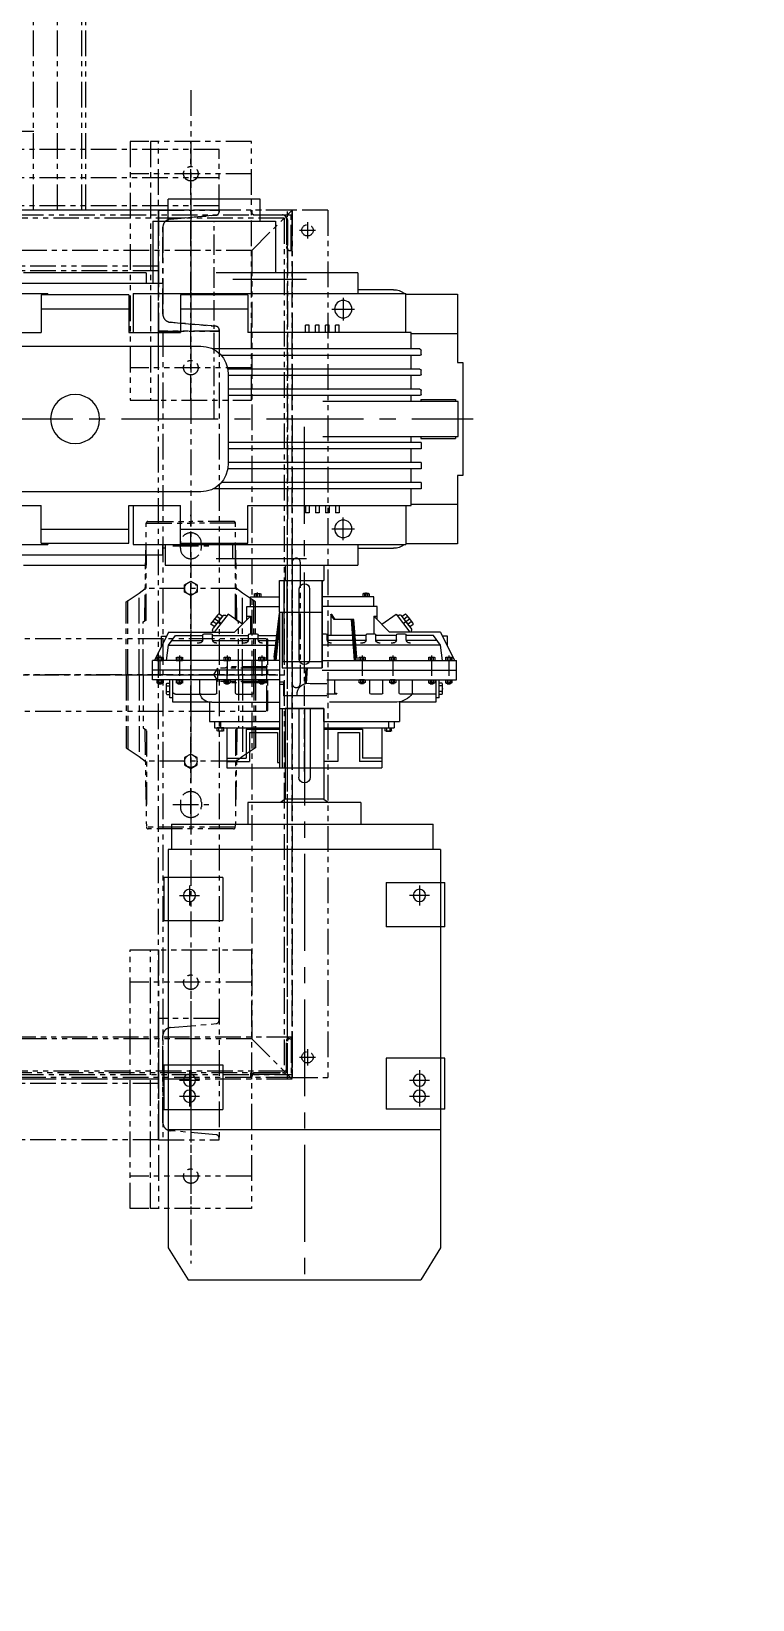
# Model space of a CAD drawing. Header units: millimetres. Extents: x -243837 to -5443, y 40 to 285140.
# Drawn here: x -190432 to -189539, y 75874 to 77813 of the extents above; entities that cross this region are included whole.
import ezdxf

# ---------------------------------------------------------------- set-up
doc = ezdxf.new("R2010")
doc.units = ezdxf.units.MM
for name, pattern in [('CENTER', [50.8, 31.75, -6.35, 6.35, -6.35]), ('CENTER2', [1.125, 0.75, -0.125, 0.125, -0.125]), ('HIDDEN', [0.375, 0.25, -0.125]), ('PHANTOM', [63.5, 31.75, -6.35, 6.35, -6.35, 6.35, -6.35])]:
    doc.linetypes.add(name, pattern=pattern)
for name, color, linetype, lineweight in [('DIM', 1, 'Continuous', 9), ('PHANTAM', 21, 'PHANTOM', 0), ('R-CENTER', 1, 'CENTER2', 5), ('R-OBJECT', 2, 'Continuous', 20)]:
    doc.layers.add(name, color=color, linetype=linetype, lineweight=lineweight)
doc.styles.add('KA', font='romans.shx', dxfattribs={"width": 0.7})
doc.dimstyles.new('rakesh', dxfattribs={"dimscale": 160, "dimtxt": 2.5, "dimasz": 1, "dimexe": 0.8, "dimexo": 0.8, "dimgap": 1, "dimtad": 1, "dimdec": 0, "dimzin": 0, "dimdsep": 46, "dimtxsty": 'KA', "dimblk": 'OBLIQUE', "dimcen": 1.5, "dimclrd": 1, "dimclre": 1, "dimclrt": 2, "dimadec": 0, "dimazin": 0, "dimtfac": 1, "dimtdec": 0, "dimtmove": 0, "dimatfit": 2, "dimfxl": 0, "dimtolj": 1, "dimtzin": 0, "dimlwd": -1, "dimlwe": -1, "dimarcsym": 1})

# ---------------------------------------------------------------- blocks, each defined once
blk = doc.blocks.new('DDFDFDFFSDF')
at = {"layer": 'PHANTAM'}
for p, q in [((580, 574.9, 166.1), (580, 4894.7, 170.8)), ((610, 574.9, 166.1), (610, 4894.7, 170.8)), ((640, 574.9, -0.7), (640, 4894.7, 4)), ((645, 574.9, 166.1), (645, 4894.7, 170.8)), ((775, 723.1, 166.1), (775, -728.3, 166.1)), ((700, 659.8, 166.1), (700, 339.9, 166.1)), ((850, 659.8, 166.1), (700, 659.8, 166.1)), ((735, 659.8, 166.1), (725, 659.8, 166.1)), ((725, 659.8, 166.1), (725, 339.9, 166.1)), ((735, 339.9, 166.1), (735, 659.8, 166.1)), ((775, 339.9, 166.1), (775, 659.8, 166.1)), ((850, 339.9, 166.1), (850, 659.8, 166.1)), ((810, 649.9, 166.1), (-810, 649.9, 166.1)), ((810, 574.9, 166.1), (810, 649.9, 166.1)), ((810, 614.9, 166.1), (-810, 614.9, 166.1)), ((850, 619.8, 114.9), (700, 619.8, 114.9)), ((-899.5, 568.9, -0.7), (900.5, 568.9, -0.7)), ((890.5, 564.8, -0.7), (-889.5, 564.9, -0.7)), ((900.5, 574.8, -0.7), (-850.5, 574.9, -0.7)), ((810, 580.3, 166.1), (-810, 580.3, 166.1)), ((810, 574.9, 166.1), (-810, 574.9, 166.1)), ((735, 574.9, 166.1), (-735, 574.9, 166.1)), ((735, 424.9, 166.1), (735, 574.9, 166.1)), ((735, 574.9, 166.1), (810, 574.9, 166.1)), ((810, 574.9, 166.1), (735, 574.9, 166.1)), ((735, 574.9, 166.1), (735, 424.9, 166.1)), ((806.3, 568.6, 166.1), (749.5, 563.6, 166.1)), ((749.5, 563.6, 166.1), (806.3, 568.6, 166.1)), ((775, 574.9, 166.1), (775, 424.9, 166.1)), ((810, 574.9, 166.1), (810, 572.6, 166.1)), ((810, 572.6, 166.1), (810, 574.9, 166.1)), ((899.4, 574.8, -0.7), (849.4, 574.8, -0.7)), ((849.4, 574.8, -0.7), (849.4, 573.8, -0.7)), ((850.5, 524.9, -0.7), (900.5, 574.8, -0.7)), ((900.5, 574.8, -0.7), (850.5, 574.8, -0.7)), ((850.5, 574.8, -0.7), (850.5, 571.8, -0.7)), ((853.5, 568.8, -0.7), (888.5, 568.8, -0.7)), ((854.4, 568.8, -0.7), (888.4, 568.8, -0.7)), ((890.5, 564.8, -0.7), (890.5, -490.1, -0.7)), ((893.4, 563.8, -0.7), (893.4, 529.8, -0.7)), ((894.5, -500.1, -0.7), (894.5, 574.9, -0.7)), ((894.5, 562.8, -0.7), (894.5, 527.8, -0.7)), ((944.5, 574.8, -0.7), (899.4, 574.8, -0.7)), ((899.4, 524.8, -0.7), (899.4, 574.8, -0.7)), ((900.5, 574.8, -0.7), (900.5, -500.1, -0.7)), ((900.5, -498, -0.7), (900.5, 574.8, -0.7)), ((900.5, 524.8, -0.7), (900.5, 574.8, -0.7)), ((944.5, 574.8, -0.7), (944.5, -498, -0.7)), ((740.4, 553.7, 166.1), (740.4, 446, 166.1)), ((740.4, 446, 166.1), (740.4, 553.7, 166.1)), ((909.4, 549.8, -0.7), (929.4, 549.8, -0.7)), ((919.4, 559.8, -0.7), (919.4, 539.8, -0.7)), ((850.5, 524.9, -0.7), (-849.4, 524.9, -0.7)), ((850.5, 524.9, -0.7), (850.5, -450.2, -0.7)), ((894.5, 525.5, -0.7), (894.4, -448.1, -0.7)), ((897.5, 524.8, -0.7), (900.5, 524.8, -0.7)), ((898.4, 524.8, -0.7), (899.4, 524.8, -0.7)), ((735, 505.3, 166.1), (-735, 505.3, 166.1)), ((735, 499.9, 166.1), (-735, 499.9, 166.1)), ((749.5, 436.1, 166.1), (806.3, 431.1, 166.1)), ((806.3, 431.1, 166.1), (749.5, 436.1, 166.1)), ((810, 427.1, 166.1), (810, 424.9, 166.1)), ((810, 424.9, 166.1), (810, 427.1, 166.1)), ((735, -575.1, 166.1), (735, 424.9, 166.1)), ((810, 424.9, 166.1), (735, 424.9, 166.1)), ((735, 424.9, 166.1), (810, 424.9, 166.1)), ((740.4, 424.9, 166.1), (740.4, -575.1, 166.1)), ((810, 424.9, 166.1), (810, -575.1, 166.1)), ((850, 379.9, 114.9), (700, 379.9, 114.9)), ((700, 339.9, 166.1), (850, 339.9, 166.1)), ((725, 339.9, 166.1), (735, 339.9, 166.1)), ((775, -172.1), (775, 197.7)), ((719.8, 187.6), (775, 187.6)), ((719.8, 68.6), (719.8, 187.6)), ((721.8, 189.6), (775, 189.6)), ((828.2, 189.6), (775, 189.6)), ((830.2, 187.6), (775, 187.6)), ((830.2, 68.6), (830.2, 187.6)), ((718, 67.2), (719.6, 166.1)), ((752.9, 159.6), (797.8, 159.6)), ((762, 156.6), (762, 162.6)), ((788, 156.6), (788, 162.6)), ((832, 67.2), (830.4, 166.1)), ((900.5, 139.4, -0.7), (900.5, -10.9, -0.7)), ((910.5, 139.4, -0.7), (910.5, -10.9, -0.7)), ((695, 90.3), (710.9, 101.1)), ((710.9, 101.1), (718.6, 106.9)), ((710.9, 0), (710.9, 101.1)), ((831.4, 106.9), (718.6, 106.9)), ((767.3, 111.3), (775, 115.8)), ((767.3, 102.4), (767.3, 111.3)), ((775, 98), (767.3, 102.4)), ((775, 115.8), (782.7, 111.3)), ((782.7, 102.4), (775, 98)), ((782.7, 111.3), (782.7, 102.4)), ((839.1, 101.1), (831.4, 106.9)), ((839.1, 0), (839.1, 101.1)), ((855, 90.3), (839.1, 101.1)), ((695, 0), (695, 90.4)), ((697, 0), (697, 92.1)), ((775, 93.8), (775, -93.8)), ((853, 0), (853, 92.1)), ((855, 0), (855, 90.4)), ((715.9, 65.6), (719.9, 68.6)), ((715.9, 0), (715.9, 65.6)), ((834.1, 65.6), (830.1, 68.6)), ((834.1, 0), (834.1, 65.6)), ((518.7, 45), (869, 45)), ((869, 45), (870, 44)), ((869, -45), (869, 45)), ((870, 44), (870, -44)), ((880, 0), (-1024.6, 0)), ((-880.6, 0), (895.9, 0)), ((683, 0), (882.5, 0)), ((695, 0), (695, -90.4)), ((697, 0), (697, -92.1)), ((710.9, 0), (710.9, -101.1)), ((715.9, 0), (715.9, -65.6)), ((803.5, 0), (808.3, 8.4)), ((803.5, 0), (808.3, -8.4)), ((868.8, 8.4), (808.3, 8.4)), ((808.3, -8.4), (808.3, 8.4)), ((820, 10), (817.1, 8.4)), ((869.7, 10), (820, 10)), ((820, -10), (820, 10)), ((834.1, 0), (834.1, -65.6)), ((839.1, 0), (839.1, -101.1)), ((853, 0), (853, -91.6)), ((855, 0), (855, -90.4)), ((868.8, 8.4), (870, 10.5)), ((868.8, 8.4), (868.8, -8.4)), ((868.8, -8.4), (808.3, -8.4)), ((820, -10), (817.1, -8.4)), ((869.7, -10), (820, -10)), ((868.8, -8.4), (870, -10.5)), ((518.7, -45), (869, -45)), ((870, -44), (869, -45)), ((715.9, -65.6), (719.9, -68.6)), ((717.9, -67.1), (720, -188.4)), ((719.9, -69.1), (719.9, -160.3)), ((832.1, -67.1), (830, -188.4)), ((834.1, -65.6), (830.1, -68.6)), ((830.1, -68.6), (830.1, -160.3)), ((695, -90.3), (710.9, -101.1)), ((855, -90.3), (839.1, -101.1)), ((710.9, -101.1), (718.6, -106.9)), ((831.4, -106.9), (718.6, -106.9)), ((775, -98), (767.3, -102.4)), ((767.3, -102.4), (767.3, -111.3)), ((767.3, -111.3), (775, -115.8)), ((782.7, -102.4), (775, -98)), ((775, -115.8), (782.7, -111.3)), ((782.7, -111.3), (782.7, -102.4)), ((839.1, -101.1), (831.4, -106.9)), ((775, -148.6), (775, -197.8)), ((752.9, -160.4), (797.8, -160.4)), ((762, -157.4), (762, -163.4)), ((788, -157.4), (788, -163.4)), ((830, -188.4), (720, -188.4)), ((828, -190.4), (722, -190.4)), ((700, -660.1, 166.1), (700, -340.2, 166.1)), ((700, -340.2, 166.1), (850, -340.2, 166.1)), ((725, -660.1, 166.1), (725, -340.2, 166.1)), ((725, -340.2, 166.1), (735, -340.2, 166.1)), ((735, -340.2, 166.1), (735, -660.1, 166.1)), ((775, -340.2, 166.1), (775, -660.1, 166.1)), ((850, -340.2, 166.1), (850, -660.1, 166.1)), ((850, -380.2, 114.9), (700, -380.2, 114.9)), ((810, -425.1, 166.1), (735, -425.1, 166.1)), ((735, -425.1, 166.1), (735, -575.1, 166.1)), ((810, -425.1, 166.1), (735, -425.1, 166.1)), ((735, -425.1, 166.1), (735, -575.1, 166.1)), ((775, -425.1, 166.1), (775, -575.1, 166.1)), ((810, -427.4, 166.1), (810, -425.1, 166.1)), ((810, -427.4, 166.1), (810, -425.1, 166.1)), ((749.5, -436.4, 166.1), (806.3, -431.4, 166.1)), ((749.5, -436.4, 166.1), (806.3, -431.4, 166.1)), ((900.5, -448, -0.7), (-900.5, -448, -0.7)), ((850.5, -450.2, -0.7), (-849.4, -450.2, -0.7)), ((740.4, -554, 166.1), (740.4, -446.3, 166.1)), ((740.4, -554, 166.1), (740.4, -446.3, 166.1)), ((850.5, -450.2, -0.7), (900.5, -500.1, -0.7)), ((893.4, -487.1, -0.7), (893.4, -453.1, -0.7)), ((894.5, -488.1, -0.7), (894.5, -453.1, -0.7)), ((897.5, -450.1, -0.7), (900.5, -450.1, -0.7)), ((898.4, -448.1, -0.7), (899.4, -448.1, -0.7)), ((899.4, -448.1, -0.7), (899.4, -498.1, -0.7)), ((900.5, -450.1, -0.7), (900.5, -500.1, -0.7)), ((919.4, -463.1, -0.7), (919.4, -483.1, -0.7)), ((909.4, -473.1, -0.7), (929.4, -473.1, -0.7)), ((849.4, -498, -0.7), (-945.5, -498.1, -0.7)), ((-899.5, -494.2, -0.7), (900.5, -494.2, -0.7)), ((900.5, -500.1, -0.7), (-899.5, -500.3, -0.7)), ((890.5, -490.1, -0.7), (-889.5, -490.3, -0.7)), ((-850.5, -492.1, -0.7), (849.4, -492, -0.7)), ((735, -500.1, 166.1), (-735, -500.1, 166.1)), ((849.4, -498, -0.7), (849.4, -492, -0.7)), ((849.4, -498.1, -0.7), (849.4, -497.1, -0.7)), ((899.4, -498.1, -0.7), (849.4, -498.1, -0.7)), ((850.5, -500.1, -0.7), (850.5, -497.1, -0.7)), ((900.5, -500.1, -0.7), (850.5, -500.1, -0.7)), ((853.5, -494.1, -0.7), (888.5, -494.1, -0.7)), ((854.4, -492.1, -0.7), (888.4, -492.1, -0.7)), ((900.5, -498, -0.7), (944.5, -498, -0.7)), ((735, -505.5, 166.1), (-735, -505.5, 166.1)), ((735, -575.1, 166.1), (-735, -575.1, 166.1)), ((735, -575.1, 166.1), (810, -575.1, 166.1)), ((735, -575.1, 166.1), (810, -575.1, 166.1)), ((735, -575.1, 166.1), (810, -575.1, 166.1)), ((806.3, -568.9, 166.1), (749.5, -563.9, 166.1)), ((806.3, -568.9, 166.1), (749.5, -563.9, 166.1)), ((810, -575.1, 166.1), (810, -572.9, 166.1)), ((810, -575.1, 166.1), (810, -572.9, 166.1)), ((850, -620.1, 114.9), (700, -620.1, 114.9)), ((850, -660.1, 166.1), (700, -660.1, 166.1)), ((735, -660.1, 166.1), (725, -660.1, 166.1))]:
    blk.add_line(p, q, dxfattribs=at)
for centre, radius in [((775, 619.8, 114.9), 9), ((919.4, 549.8, -0.7), 7), ((775, 379.9, 114.9), 9), ((775, 106.9), 7.69), ((775, -106.9), 7.69), ((775, -380.2, 114.9), 9), ((919.4, -473.1, -0.7), 7), ((775, -620.1, 114.9), 9)]:
    blk.add_circle(centre, radius, dxfattribs=at)
for centre, radius, start, end in [((750.4, 553.7, 166.1), 10, 95, 180), ((750.4, 553.7, 166.1), 10, 95, 180), ((806, 572.6, 166.1), 4, 275, 0), ((806, 572.6, 166.1), 4, 275, 0), ((854.4, 573.8, -0.7), 5, 180, 270), ((853.5, 571.8, -0.7), 3, 180, 270), ((888.4, 563.8, -0.7), 5, 0, 90), ((888.5, 562.8, -0.7), 6, 0, 90), ((898.4, 529.8, -0.7), 5, 180, 270), ((897.5, 527.8, -0.7), 3, 180, 270), ((750.4, 446, 166.1), 10, 180, 265), ((750.4, 446, 166.1), 10, 180, 265), ((806, 427.1, 166.1), 4, 360, 85), ((806, 427.1, 166.1), 4, 0, 85), ((721.8, 187.6), 2, 90, 180.028), ((775, 162.6), 13, 0, 180), ((828.2, 187.6), 2, 359.972, 90), ((775, 156.6), 13, 180, 0), ((905.5, 139.2, -0.7), 5, 2.9643, 177.0357), ((905.5, -10.8, -0.7), 5, 180.5294, 359.4706), ((775, -157.4), 13, 0, 180), ((775, -163.4), 13, 180, 0), ((722, -188.4), 2, 180.9863, 270), ((828, -188.4), 2, 270, 359.0137), ((750.4, -446.3, 166.1), 10, 95, 180), ((750.4, -446.3, 166.1), 10, 95, 180), ((806, -427.4, 166.1), 4, 275, 0), ((806, -427.4, 166.1), 4, 275, 0), ((898.4, -453.1, -0.7), 5, 90, 180), ((897.5, -453.1, -0.7), 3, 90, 180), ((854.4, -497.1, -0.7), 5, 90, 180), ((853.5, -497.1, -0.7), 3, 90, 180), ((888.4, -487.1, -0.7), 5, 270, 0), ((888.5, -488.1, -0.7), 6, 270, 0), ((750.4, -554, 166.1), 10, 180, 265), ((750.4, -554, 166.1), 10, 180, 265), ((806, -572.9, 166.1), 4, 360, 85), ((806, -572.9, 166.1), 4, 0, 85)]:
    blk.add_arc(centre, radius, start, end, dxfattribs=at)
blk = doc.blocks.new('A$Cc3d96198')
at = {"layer": 'R-CENTER', "ltscale": 200}
for p, q in [((619.8, 898), (619.8, 1797.8)), ((619.8, 837.3), (619.8, 450)), ((-338.8, 450), (881, 450))]:
    blk.add_line(p, q, dxfattribs=at)
at = {"layer": 'R-OBJECT'}
for p, q in [((408.8, 1732.3, -1307.4), (439.7, 1782, -1307.4)), ((439.7, 1782, -1307.4), (799.8, 1782, -1307.4)), ((830.7, 1732.3, -1307.4), (799.8, 1782, -1307.4)), ((408.8, 1115.9, -1307.4), (408.8, 1732.3, -1307.4)), ((830.7, 1115.9, -1307.4), (830.7, 1732.3, -1307.4)), ((408.8, 1549.6, -1307.4), (830.7, 1549.6, -1307.4)), ((402.2, 1518.3, -1307.4), (493.2, 1518.3, -1307.4)), ((493.2, 1449.3, -1307.4), (493.2, 1518.3, -1307.4)), ((837.2, 1518, -1307.4), (746.2, 1518, -1307.4)), ((746.2, 1439, -1307.4), (746.2, 1518, -1307.4)), ((837.2, 1518, -1307.4), (837.2, 1439, -1307.4)), ((402.2, 1449.3, -1307.4), (493.2, 1449.3, -1307.4)), ((837.2, 1439, -1307.4), (746.2, 1439, -1307.4)), ((402.2, 1226, -1307.4), (493.2, 1226, -1307.4)), ((402.2, 1159.7, -1307.4), (402.2, 1226, -1307.4)), ((493.2, 1159.7, -1307.4), (493.2, 1226, -1307.4)), ((746.2, 1167, -1307.4), (746.2, 1236, -1307.4)), ((837.2, 1236, -1307.4), (746.2, 1236, -1307.4)), ((837.2, 1236, -1307.4), (837.2, 1167, -1307.4)), ((746.2, 1167, -1307.4), (837.2, 1167, -1307.4)), ((493.2, 1159.7, -1307.4), (402.2, 1159.7, -1307.4)), ((830.7, 1115.9, -1307.4), (408.8, 1115.9, -1307.4)), ((413.8, 1077, -1307.4), (413.8, 1115.9, -1307.4)), ((818.9, 1115.9, -1307.4), (818.9, 1077, -1307.4)), ((413.8, 1077, -1307.4), (818.9, 1077, -1307.4)), ((532.2, 1043.5, -1307.4), (532.2, 1077, -1307.4)), ((707.3, 1043.5, -1307.4), (707.3, 1077, -1307.4)), ((707.3, 1043.5, -1307.4), (532.2, 1043.5, -1307.4)), ((589.8, 1038), (582.5, 1043.5)), ((649.8, 1038), (657, 1043.5)), ((589.8, 898, -1307.4), (589.8, 1038, -1307.4)), ((649.8, 1038, -1307.4), (589.8, 1038, -1307.4)), ((649.8, 898, -1307.4), (649.8, 1038, -1307.4)), ((611, 898, -1307.4), (611, 1004.2, -1307.4)), ((628.5, 898, -1307.4), (628.5, 1004.2, -1307.4)), ((499.7, 990), (739.8, 990)), ((499.7, 928), (499.7, 990)), ((499.7, 980), (534.7, 980)), ((499.7, 975), (529.7, 975)), ((529.7, 930), (529.7, 975)), ((534.7, 935), (534.7, 980)), ((578.1, 935), (578.1, 981.6)), ((578.1, 981.6), (581.1, 981.6)), ((581.1, 916.7), (581.1, 990)), ((649.8, 918), (649.8, 990)), ((671.3, 980), (649.8, 980)), ((671.3, 935), (671.3, 980)), ((739.8, 980), (704.8, 980)), ((704.8, 935), (704.8, 980)), ((739.8, 975), (709.8, 975)), ((709.8, 930), (709.8, 975)), ((739.8, 928), (739.8, 990)), ((480.6, 928), (581.1, 928)), ((480.6, 918), (480.6, 928)), ((489.7, 918), (489.7, 928)), ((529.7, 930), (581.1, 930)), ((534.7, 935), (578.1, 935)), ((649.8, 930), (709.8, 930)), ((649.8, 928), (758.9, 928)), ((671.3, 935), (704.8, 935)), ((749.8, 918), (749.8, 928)), ((758.9, 918), (758.9, 928)), ((472.6, 888.2), (472.6, 918)), ((472.6, 918), (581.1, 918)), ((581.1, 749), (581.1, 916.7)), ((581.1, 898), (649.8, 898)), ((649.8, 898), (589.8, 898)), ((649.8, 918), (649.8, 898)), ((649.8, 918), (766.9, 918)), ((766.9, 887.7), (766.9, 918)), ((411.2, 881.3), (411.2, 853.5)), ((416, 881.3), (411.2, 881.3)), ((472.6, 888.2), (416, 888.2)), ((416, 888.2), (416, 871.4)), ((420.2, 876), (459.6, 876)), ((457.6, 874), (457.6, 853.5)), ((459.6, 876), (482.2, 876)), ((476.5, 888.2), (580.8, 888.2)), ((484.2, 874), (484.2, 853.5)), ((512.7, 874), (512.7, 853.5)), ((514.7, 876), (539.5, 876)), ((541.5, 874), (541.5, 853.5)), ((654.3, 878.3), (587.4, 878.3)), ((587.4, 856.5), (587.4, 878.3)), ((608.4, 878.3), (608.4, 873)), ((670, 876), (654.3, 876)), ((763, 888.2), (658.7, 888.2)), ((667, 874), (667, 853.5)), ((720.9, 874), (720.9, 853.5)), ((739.3, 876), (722.9, 876)), ((741.3, 874), (741.3, 853.5)), ((766.6, 874), (766.6, 853.5)), ((766.9, 887.7), (823.5, 887.7)), ((784.9, 876), (768.6, 876)), ((821.5, 876), (784.9, 876)), ((786.9, 874), (786.9, 853.5)), ((823.5, 887.7), (823.5, 874)), ((828.3, 881.3), (823.5, 881.3)), ((823.5, 874), (823.5, 853.5)), ((828.3, 881.3), (828.3, 853.5)), ((581.1, 853.5), (384.3, 853.5)), ((384.3, 853.5), (384.3, 823.5)), ((393.6, 859.7), (393.4, 859.5)), ((393.4, 859.5), (398.4, 859.5)), ((393.4, 858), (393.4, 859.5)), ((393.6, 859.7), (398.2, 859.7)), ((398.2, 859.7), (398.4, 859.5)), ((398.4, 858), (398.4, 859.5)), ((416, 871.4), (416, 853.5)), ((423.8, 859.7), (423.6, 859.5)), ((423.6, 859.5), (428.6, 859.5)), ((423.6, 858), (423.6, 859.5)), ((423.8, 859.7), (428.4, 859.7)), ((428.4, 859.7), (428.6, 859.5)), ((428.6, 858), (428.6, 859.5)), ((497.5, 859.7), (497.3, 859.5)), ((497.3, 859.5), (502.3, 859.5)), ((497.3, 858), (497.3, 859.5)), ((497.5, 859.7), (502.1, 859.7)), ((502.1, 859.7), (502.3, 859.5)), ((502.3, 858), (502.3, 859.5)), ((551.3, 859.7), (551.1, 859.5)), ((551.1, 859.5), (556.1, 859.5)), ((551.1, 858), (551.1, 859.5)), ((551.3, 859.7), (555.9, 859.7)), ((555.9, 859.7), (556.1, 859.5)), ((556.1, 858), (556.1, 859.5)), ((587.4, 860.6), (581.1, 860.6)), ((581.1, 856.5), (587.4, 856.5)), ((621.1, 860), (622.5, 835)), ((623, 859.3), (624.5, 835)), ((628.7, 859.3), (654.3, 859.3)), ((654.3, 853.5), (855.3, 853.5)), ((706.6, 859.5), (706.4, 859.3)), ((706.4, 859.3), (711.4, 859.3)), ((706.4, 857.9), (706.4, 859.3)), ((706.6, 859.5), (711.2, 859.5)), ((711.2, 859.5), (711.4, 859.3)), ((711.4, 857.9), (711.4, 859.3)), ((754.1, 859.5), (753.9, 859.3)), ((753.9, 859.3), (758.9, 859.3)), ((753.9, 857.9), (753.9, 859.3)), ((754.1, 859.5), (758.7, 859.5)), ((758.7, 859.5), (758.9, 859.3)), ((758.9, 857.9), (758.9, 859.3)), ((814.4, 859.7), (814.2, 859.5)), ((814.2, 859.5), (819.2, 859.5)), ((814.2, 858), (814.2, 859.5)), ((814.4, 859.7), (819, 859.7)), ((819, 859.7), (819.2, 859.5)), ((819.2, 858), (819.2, 859.5)), ((840.9, 859.7), (840.7, 859.5)), ((840.7, 859.5), (845.7, 859.5)), ((840.7, 858), (840.7, 859.5)), ((840.9, 859.7), (845.5, 859.7)), ((845.5, 859.7), (845.7, 859.5)), ((845.7, 858), (845.7, 859.5)), ((855.3, 853.5), (855.3, 823.5)), ((581.1, 838.5), (384.3, 838.5)), ((585.3, 835), (647.3, 835)), ((585.3, 826), (585.3, 835)), ((585.3, 749), (585.3, 826)), ((647.3, 838.5), (855.3, 838.5)), ((647.3, 835), (647.3, 700)), ((581.1, 823.5), (384.3, 823.5)), ((409.3, 780), (387.3, 823.5)), ((398.3, 801.7), (398.3, 786.1)), ((406.3, 823.5), (409.3, 800)), ((572.6, 818.5), (572.6, 823.5)), ((572.6, 818.5), (581.1, 750.3)), ((574.6, 818.5), (572.6, 818.5)), ((574.6, 823.5), (574.6, 818.5)), ((574.6, 818.5), (581.1, 759.5)), ((576, 823.5), (581.1, 774.6)), ((585.3, 825), (647.3, 825)), ((592.3, 700), (592.3, 825)), ((647.3, 823.5), (855.3, 823.5)), ((697.4, 823.5), (692.5, 760.1)), ((698.7, 818.5), (694.5, 760.1)), ((700.7, 818.5), (696, 760.1)), ((698.7, 823.5), (698.7, 818.5)), ((698.7, 818.5), (700.7, 818.5)), ((700.7, 818.5), (700.7, 823.5)), ((830.3, 780), (852.3, 823.5)), ((833.3, 823.5), (830.3, 800)), ((841.3, 801.7), (841.3, 786.1)), ((398.3, 786.1), (406.1, 786.1)), ((409.3, 800), (574.6, 800)), ((409.3, 800), (419.9, 785)), ((409.3, 780), (511.5, 780)), ((414.6, 792.5), (462.3, 792.5)), ((419.9, 785), (462.3, 785)), ((453.8, 796.5), (457.3, 796.5)), ((462.3, 791.5), (462.3, 784.5)), ((464.3, 782.5), (475.3, 782.5)), ((477.3, 792.5), (533, 792.5)), ((477.3, 791.5), (477.3, 784.5)), ((477.3, 785), (533.1, 785)), ((478.8, 780), (478.8, 780)), ((501.5, 751.9), (479.9, 780)), ((482.3, 796.5), (484, 796.5)), ((536, 755), (511.5, 780)), ((524.6, 796.5), (528, 796.5)), ((533, 791.5), (533, 784.5)), ((535, 782.5), (546, 782.5)), ((536, 755), (536, 782.5)), ((548, 792.5), (575.8, 792.5)), ((548, 791.5), (548, 784.5)), ((548, 785), (576.8, 785)), ((553, 796.5), (554.7, 796.5)), ((696.2, 800), (647.3, 800)), ((647.3, 782.5), (652.8, 782.5)), ((695.5, 792.5), (654.8, 792.5)), ((654.8, 791.5), (654.8, 784.5)), ((694.8, 785), (654.8, 785)), ((659.8, 796.5), (661.5, 796.5)), ((660.7, 753), (660.7, 785)), ((715.1, 785), (698.5, 785)), ((715.1, 792.5), (699.3, 792.5)), ((830.3, 800), (700, 800)), ((706.7, 796.5), (710.1, 796.5)), ((715.1, 791.5), (715.1, 784.5)), ((717.1, 782.5), (728.1, 782.5)), ((727.1, 755), (727.1, 782.5)), ((727.1, 755), (751.6, 780)), ((730.1, 791.5), (730.1, 784.5)), ((762.3, 785), (730.1, 785)), ((762.2, 792.5), (730.2, 792.5)), ((735.1, 796.5), (736.8, 796.5)), ((830.3, 780), (751.6, 780)), ((753.8, 796.5), (757.3, 796.5)), ((761.6, 751.9), (783.2, 780)), ((762.3, 791.5), (762.3, 784.5)), ((764.3, 782.5), (775.3, 782.5)), ((824.9, 792.5), (777.3, 792.5)), ((777.3, 791.5), (777.3, 784.5)), ((819.6, 785), (777.3, 785)), ((782.3, 796.5), (784, 796.5)), ((830.3, 800), (819.6, 785)), ((841.3, 786.1), (833.3, 786.1)), ((479.9, 770.9), (474.9, 767.4)), ((485.2, 753.3), (476, 765.2)), ((483, 767), (478, 763.5)), ((493.3, 754.5), (478.5, 773.6)), ((490.5, 766.2), (480.6, 759.2)), ((489.1, 759.1), (484.1, 755.5)), ((492.1, 755.1), (487.2, 751.6)), ((499.2, 755), (497.3, 753.8)), ((523.8, 767.5), (501.5, 751.9)), ((530.7, 760.4), (530.7, 740)), ((530.7, 755), (536, 755)), ((665.7, 760.1), (660.9, 753.5)), ((667.2, 760.1), (662.4, 752.4)), ((696, 760.1), (665.7, 760.1)), ((727.1, 755), (732.4, 755)), ((732.4, 760.4), (732.4, 740)), ((739.4, 767.5), (761.6, 751.9)), ((763.9, 755), (766.4, 753.2)), ((763.9, 755), (764.1, 754.9)), ((769.1, 753.6), (784.6, 773.6)), ((771, 755.1), (776, 751.6)), ((772.6, 766.2), (782.5, 759.2)), ((774.1, 759.1), (779, 755.5)), ((777.9, 753.3), (787.1, 765.2)), ((780.2, 767), (785.2, 763.5)), ((783.2, 770.9), (788.2, 767.4)), ((530.7, 740), (581.1, 740)), ((536, 740), (536, 725)), ((581.1, 749), (647.3, 749)), ((581.1, 749), (581.1, 700)), ((732.4, 740), (647.3, 740)), ((727.1, 740), (727.1, 725)), ((536, 725), (581.1, 725)), ((547.1, 724.9), (547.1, 718.6)), ((727.1, 725), (647.3, 725)), ((715.1, 724.9), (715.1, 718.6)), ((581.1, 700), (647.3, 700)), ((679.8, 637.5), (679.8, 602.4)), ((662.2, 620), (697.3, 620)), ((679.8, 262.4), (679.8, 297.5)), ((662.2, 280), (697.3, 280))]:
    blk.add_line(p, q, dxfattribs=at)
at = {"layer": 'R-OBJECT', "color": 8}
blk.add_line((402.2, 1449.3, -1307.4), (402.2, 1518.3, -1307.4), dxfattribs=at)
at = {"layer": 'R-OBJECT', "ltscale": 0.15}
for p, q in [((441.7, 1482.6, -1307.4), (441.7, 1513.6, -1307.4)), ((797.8, 1482.6, -1307.4), (797.8, 1513.6, -1307.4)), ((441.7, 1457.6), (441.7, 1488.6)), ((797.8, 1457.6), (797.8, 1488.6)), ((441.7, 1171.7), (441.7, 1202.7)), ((797.8, 1171.6), (797.8, 1202.6))]:
    blk.add_line(p, q, dxfattribs=at)
at = {"layer": 'R-OBJECT', "ltscale": 40}
for p, q in [((426.3, 1498, -1307.4), (457.2, 1498, -1307.4)), ((782.3, 1498, -1307.4), (813.2, 1498, -1307.4)), ((426.3, 1473), (457.2, 1473)), ((782.3, 1473), (813.2, 1473)), ((426.3, 1187.1), (457.2, 1187.1)), ((782.3, 1187), (813.2, 1187))]:
    blk.add_line(p, q, dxfattribs=at)
at = {"layer": 'R-OBJECT', "color": 1, "linetype": 'CENTER'}
blk.add_line((619.8, 995.6), (619.8, 690.8), dxfattribs=at)
at = {"layer": 'R-OBJECT', "linetype": 'HIDDEN'}
for p, q in [((585.4, 898), (585.4, 990)), ((589.8, 898), (589.8, 990)), ((588, 700), (588, 825))]:
    blk.add_line(p, q, dxfattribs=at)
at = {"layer": 'R-OBJECT', "ltscale": 0.5}
for p, q in [((484.7, 932.5), (484.7, 928)), ((494.7, 928), (484.7, 928)), ((493.4, 933), (485.9, 933)), ((487.2, 932.5), (487.2, 928)), ((492.2, 932.5), (492.2, 928)), ((494.7, 932.5), (494.7, 928)), ((744.8, 932.5), (744.8, 928)), ((744.8, 928), (754.8, 928)), ((746.1, 933), (753.6, 933)), ((747.3, 932.5), (747.3, 928)), ((752.3, 932.5), (752.3, 928)), ((754.8, 932.5), (754.8, 928)), ((406.2, 875.2), (406.2, 859.8)), ((406.7, 876.4), (411.2, 876.4)), ((411.2, 876.4), (411.2, 858.6)), ((828.3, 876.4), (828.3, 858.6)), ((832.8, 876.4), (828.3, 876.4)), ((833.3, 875.2), (833.3, 859.8)), ((390.9, 853.9), (390.9, 858)), ((392.2, 858.5), (399.7, 858.5)), ((392.2, 853.5), (399.7, 853.5)), ((393.4, 853.9), (393.4, 858)), ((398.4, 853.9), (398.4, 858)), ((400.9, 853.9), (400.9, 858)), ((406.7, 871.9), (411.2, 871.9)), ((406.7, 863.1), (411.2, 863.1)), ((406.7, 858.6), (411.2, 858.6)), ((421.1, 853.9), (421.1, 858)), ((422.4, 858.5), (429.9, 858.5)), ((422.4, 853.5), (429.9, 853.5)), ((423.6, 853.9), (423.6, 858)), ((428.6, 853.9), (428.6, 858)), ((431.1, 853.9), (431.1, 858)), ((494.8, 853.9), (494.8, 858)), ((496.1, 858.5), (503.6, 858.5)), ((496.1, 853.5), (503.6, 853.5)), ((497.3, 853.9), (497.3, 858)), ((502.3, 853.9), (502.3, 858)), ((504.8, 853.9), (504.8, 858)), ((548.6, 853.9), (548.6, 858)), ((549.9, 858.5), (557.4, 858.5)), ((549.9, 853.5), (557.4, 853.5)), ((551.1, 853.9), (551.1, 858)), ((556.1, 853.9), (556.1, 858)), ((558.6, 853.9), (558.6, 858)), ((703.9, 853.8), (703.9, 857.9)), ((705.1, 858.3), (712.6, 858.3)), ((705.1, 853.3), (712.6, 853.3)), ((706.4, 853.8), (706.4, 857.9)), ((711.4, 853.8), (711.4, 857.9)), ((713.9, 853.8), (713.9, 857.9)), ((751.4, 853.8), (751.4, 857.9)), ((752.7, 858.3), (760.2, 858.3)), ((752.7, 853.3), (760.2, 853.3)), ((753.9, 853.8), (753.9, 857.9)), ((758.9, 853.8), (758.9, 857.9)), ((761.4, 853.8), (761.4, 857.9)), ((811.7, 853.9), (811.7, 858)), ((813, 858.5), (820.5, 858.5)), ((813, 853.5), (820.5, 853.5)), ((814.2, 853.9), (814.2, 858)), ((819.2, 853.9), (819.2, 858)), ((821.7, 853.9), (821.7, 858)), ((832.8, 871.9), (828.3, 871.9)), ((832.8, 863.1), (828.3, 863.1)), ((832.8, 858.6), (828.3, 858.6)), ((838.2, 853.9), (838.2, 858)), ((839.4, 858.5), (846.9, 858.5)), ((839.4, 853.5), (846.9, 853.5)), ((840.7, 853.9), (840.7, 858)), ((845.7, 853.9), (845.7, 858)), ((848.2, 853.9), (848.2, 858)), ((390.9, 823.5), (400.9, 823.5)), ((390.9, 818.9), (390.9, 823.5)), ((392.2, 818.5), (399.7, 818.5)), ((393.4, 818.9), (393.4, 823.5)), ((398.4, 818.9), (398.4, 823.5)), ((400.9, 818.9), (400.9, 823.5)), ((421.1, 823.5), (431.1, 823.5)), ((421.1, 818.9), (421.1, 823.5)), ((422.4, 818.5), (429.9, 818.5)), ((423.6, 818.9), (423.6, 823.5)), ((428.6, 818.9), (428.6, 823.5)), ((431.1, 818.9), (431.1, 823.5)), ((494.8, 823.5), (504.8, 823.5)), ((494.8, 818.9), (494.8, 823.5)), ((496.1, 818.5), (503.6, 818.5)), ((497.3, 818.9), (497.3, 823.5)), ((502.3, 818.9), (502.3, 823.5)), ((504.8, 818.9), (504.8, 823.5)), ((548.6, 823.5), (558.6, 823.5)), ((548.6, 818.9), (548.6, 823.5)), ((549.9, 818.5), (557.4, 818.5)), ((551.1, 818.9), (551.1, 823.5)), ((556.1, 818.9), (556.1, 823.5)), ((558.6, 818.9), (558.6, 823.5)), ((703.9, 823.3), (713.9, 823.3)), ((703.9, 818.8), (703.9, 823.3)), ((705.1, 818.3), (712.6, 818.3)), ((706.4, 818.8), (706.4, 823.3)), ((711.4, 818.8), (711.4, 823.3)), ((713.9, 818.8), (713.9, 823.3)), ((751.4, 823.3), (761.4, 823.3)), ((751.4, 818.8), (751.4, 823.3)), ((752.7, 818.3), (760.2, 818.3)), ((753.9, 818.8), (753.9, 823.3)), ((758.9, 818.8), (758.9, 823.3)), ((761.4, 818.8), (761.4, 823.3)), ((811.7, 823.5), (821.7, 823.5)), ((811.7, 818.9), (811.7, 823.5)), ((813, 818.5), (820.5, 818.5)), ((814.2, 818.9), (814.2, 823.5)), ((819.2, 818.9), (819.2, 823.5)), ((821.7, 818.9), (821.7, 823.5)), ((838.2, 823.5), (848.2, 823.5)), ((838.2, 818.9), (838.2, 823.5)), ((839.4, 818.5), (846.9, 818.5)), ((840.7, 818.9), (840.7, 823.5)), ((845.7, 818.9), (845.7, 823.5)), ((848.2, 818.9), (848.2, 823.5)), ((542.1, 725), (552.1, 725)), ((542.1, 720.5), (542.1, 725)), ((543.3, 720), (550.8, 720)), ((544.6, 720.5), (544.6, 725)), ((549.6, 720.5), (549.6, 725)), ((552.1, 720.5), (552.1, 725)), ((720.1, 725), (710.1, 725)), ((710.1, 720.5), (710.1, 725)), ((718.8, 720), (711.3, 720)), ((712.6, 720.5), (712.6, 725)), ((717.6, 720.5), (717.6, 725)), ((720.1, 720.5), (720.1, 725))]:
    blk.add_line(p, q, dxfattribs=at)
at = {"layer": 'R-OBJECT', "linetype": 'CENTER'}
for p, q in [((395.9, 815.9), (395.9, 861.4)), ((426.1, 815.9), (426.1, 861.4)), ((499.8, 815.9), (499.8, 861.4)), ((553.6, 815.9), (553.6, 861.4)), ((708.9, 815.8), (708.9, 861.2)), ((756.4, 815.8), (756.4, 861.2)), ((816.7, 815.9), (816.7, 861.4)), ((843.2, 815.9), (843.2, 861.4)), ((479.8, 450.2), (479.8, 143.8)), ((200.5, 5), (-182.8, 5))]:
    blk.add_line(p, q, dxfattribs=at)
at = {"layer": 'R-OBJECT', "linetype": 'Continuous'}
for p, q in [((592.3, 835), (647.3, 835)), ((592.3, 700), (592.3, 835)), ((647.3, 700), (647.3, 835)), ((611.8, 822), (611.8, 713)), ((627.8, 713), (627.8, 822)), ((589.8, 676), (589.8, 700)), ((589.8, 700), (649.8, 700)), ((649.8, 676), (649.8, 700)), ((159.8, 660), (399.8, 660)), ((184.8, 676), (374.8, 676)), ((374.8, 660), (374.8, 676)), ((399.8, 644.4), (399.8, 660)), ((403.8, 676), (702.3, 676)), ((403.8, 644.4), (403.8, 676)), ((482.9, 666), (622.7, 666)), ((508.9, 666), (508.9, 644.4)), ((702.3, 644.4), (702.3, 676)), ((74.7, 644.4), (222.4, 644.4)), ((211.8, 641.9), (347.7, 641.9)), ((211.8, 641.9), (211.8, 583.8)), ((222.4, 641.9), (222.4, 644.4)), ((347.7, 641.9), (347.7, 583.8)), ((354.6, 644.4), (776.9, 644.4)), ((354.6, 583.8), (354.6, 644.4)), ((399.8, 650), (400.9, 650)), ((427.6, 641.9), (427.6, 583.8)), ((427.6, 641.9), (531.9, 641.9)), ((435.7, 641.9), (435.7, 644.4)), ((531.9, 641.9), (531.9, 583.8)), ((702.3, 650), (757.8, 650)), ((776.9, 583.8), (776.9, 644.4)), ((856.9, 643), (776.9, 643)), ((856.9, 537.3), (856.9, 643)), ((211.8, 620.4), (347.7, 620.4)), ((427.6, 620.4), (531.9, 620.4)), ((98.5, 583.8), (211.8, 583.8)), ((347.7, 583.8), (427.6, 583.8)), ((531.9, 583.8), (784.8, 583.8)), ((621.3, 583.8), (621.3, 595.3)), ((626.9, 595.3), (621.3, 595.3)), ((626.9, 583.8), (626.9, 595.3)), ((636.8, 583.8), (636.8, 595.3)), ((642.4, 595.3), (636.8, 595.3)), ((642.4, 583.8), (642.4, 595.3)), ((652.3, 583.8), (652.3, 595.3)), ((657.9, 595.3), (652.3, 595.3)), ((657.9, 583.8), (657.9, 595.3)), ((667.7, 583.8), (667.7, 595.3)), ((673.4, 595.3), (667.7, 595.3)), ((673.4, 583.8), (673.4, 595.3)), ((784.8, 583.8), (784.8, 558.3)), ((856.9, 582.4), (784.8, 582.4)), ((459.2, 562.7), (69.7, 562.7)), ((800.5, 558.3), (477.9, 558.3)), ((800.5, 548.3), (800.5, 558.3)), ((800.5, 548.3), (490.9, 548.3)), ((784.8, 548.3), (784.8, 527.3)), ((864.8, 537.3), (856.9, 537.3)), ((864.8, 362.7), (864.8, 537.3)), ((800.5, 527.3), (500.9, 527.3)), ((501.4, 379.6), (501.4, 520.4)), ((800.5, 517.3), (501.4, 517.3)), ((784.8, 517.3), (784.8, 496.3)), ((800.5, 517.3), (800.5, 527.3)), ((800.5, 496.3), (501.4, 496.3)), ((800.5, 486.3), (501.4, 486.3)), ((784.8, 486.3), (784.8, 477)), ((784.8, 486.3), (784.8, 477)), ((800.5, 486.3), (800.5, 496.3)), ((648.4, 477), (857.8, 477)), ((799.8, 477), (799.8, 480)), ((799.8, 480), (853.8, 480)), ((853.8, 477), (853.8, 480)), ((857.8, 477), (857.8, 423)), ((798.5, 413.7), (501.4, 413.7)), ((857.8, 423), (648.4, 423)), ((784.8, 423), (784.8, 413.7)), ((784.8, 423), (784.8, 413.7)), ((799.8, 420), (799.8, 423)), ((799.8, 420), (853.8, 420)), ((853.8, 420), (853.8, 423)), ((798.5, 403.7), (501.4, 403.7)), ((784.8, 403.7), (784.8, 382.7)), ((800.5, 411.7), (800.5, 405.7)), ((798.5, 372.7), (500.9, 372.7)), ((798.5, 382.7), (501.4, 382.7)), ((784.8, 372.7), (784.8, 351.7)), ((800.5, 380.7), (800.5, 374.7)), ((798.5, 341.7), (477.9, 341.7)), ((798.5, 351.7), (490.9, 351.7)), ((784.8, 341.7), (784.8, 316.2)), ((800.5, 349.7), (800.5, 343.7)), ((856.9, 257), (856.9, 362.7)), ((856.9, 362.7), (864.8, 362.7)), ((69.7, 337.3), (459.2, 337.3)), ((98.5, 316.2), (211.8, 316.2)), ((211.8, 258.1), (211.8, 316.2)), ((347.7, 258.1), (347.7, 316.2)), ((347.7, 316.2), (427.6, 316.2)), ((354.6, 255.6), (354.6, 316.2)), ((427.6, 258.1), (427.6, 316.2)), ((531.9, 258.1), (531.9, 316.2)), ((784.8, 316.2), (531.9, 316.2)), ((621.3, 316.2), (621.3, 304.7)), ((626.9, 316.2), (626.9, 304.7)), ((636.8, 316.2), (636.8, 304.7)), ((642.4, 316.2), (642.4, 304.7)), ((652.3, 316.2), (652.3, 304.7)), ((657.9, 316.2), (657.9, 304.7)), ((667.7, 316.2), (667.7, 304.7)), ((673.4, 316.2), (673.4, 304.7)), ((776.9, 316.2), (776.9, 255.6)), ((784.8, 317.6), (856.9, 317.6)), ((626.9, 304.7), (621.3, 304.7)), ((642.4, 304.7), (636.8, 304.7)), ((657.9, 304.7), (652.3, 304.7)), ((673.4, 304.7), (667.7, 304.7)), ((211.8, 279.6), (347.7, 279.6)), ((427.6, 279.6), (531.9, 279.6)), ((74.7, 255.6), (222.4, 255.6)), ((347.7, 258.1), (211.8, 258.1)), ((222.4, 258.1), (222.4, 255.6)), ((354.6, 255.6), (776.9, 255.6)), ((531.9, 258.1), (427.6, 258.1)), ((435.7, 258.1), (435.7, 255.6)), ((702.3, 224), (702.3, 255.6)), ((757.8, 250), (702.3, 250)), ((776.9, 257), (856.9, 257)), ((159.8, 240), (399.8, 240)), ((374.8, 224), (184.8, 224)), ((374.8, 224), (374.8, 240)), ((384.8, 144), (384.8, 240)), ((702.3, 224), (482.9, 224)), ((622.7, 234), (508.9, 234)), ((574.8, 144), (574.8, 224)), ((384.8, 144), (574.8, 144)), ((408.5, 144), (408.5, 110)), ((551, 144), (551, 110)), ((551, 110), (408.5, 110))]:
    blk.add_line(p, q, dxfattribs=at)
at = {"layer": 'R-OBJECT', "color": 0}
for centre in [(441.7, 1498, -1307.4), (797.8, 1498, -1307.4), (441.7, 1473), (797.8, 1473), (441.7, 1187.1), (797.8, 1187.1)]:
    blk.add_circle(centre, 9.5, dxfattribs=at)
at = {"layer": 'R-OBJECT'}
for centre in [(679.8, 620), (679.8, 280)]:
    blk.add_circle(centre, 13.5, dxfattribs=at)
at = {"layer": 'R-OBJECT', "linetype": 'Continuous'}
blk.add_circle((264.5, 450), 38, dxfattribs=at)
at = {"layer": 'R-OBJECT'}
for centre, radius, start, end in [((619.8, 1004.2), 8.75, 0, 180), ((420, 871.9), 4.01, 86.9421, 171.6859), ((474.9, 870.7), 17.6, 84.6413, 168.331), ((459.6, 874), 2, 90, 180), ((482.2, 874), 2, 0, 90), ((514.7, 874), 2, 90, 180), ((539.5, 874), 2, 0, 90), ((667.1, 877), 3.07, 267.6884, 339.6917), ((722.9, 874), 2, 90, 180), ((739.3, 874), 2, 0, 90), ((760.3, 855.7), 32.7, 36.1264, 85.3262), ((768.6, 874), 2, 90, 180), ((784.9, 874), 2, 0, 90), ((821.5, 874), 2, 0, 90), ((625, 875.7), 16.8, 189.264, 282.7403), ((457.3, 791.5), 5, 0, 90), ((464.3, 784.5), 2, 180, 270), ((475.3, 784.5), 2, 270, 0), ((482.3, 791.5), 5, 90, 180), ((482.5, 776.6), 5, 137.907, 217.6145), ((528, 791.5), 5, 0, 90), ((535, 784.5), 2, 180, 270), ((546, 784.5), 2, 270, 0), ((553, 791.5), 5, 90, 180), ((652.8, 784.5), 2, 270, 0), ((659.8, 791.5), 5, 90, 180), ((710.1, 791.5), 5, 0, 90), ((717.1, 784.5), 2, 180, 270), ((728.1, 784.5), 2, 270, 0), ((735.1, 791.5), 5, 90, 180), ((757.3, 791.5), 5, 0, 90), ((764.3, 784.5), 2, 180, 270), ((775.3, 784.5), 2, 270, 0), ((782.3, 791.5), 5, 90, 180), ((780.6, 776.6), 5, 322.3855, 42.093), ((481.2, 769.1), 6.5, 194.973, 240.256), ((500.7, 774.6), 25.3, 206.1931, 229.0359), ((476.8, 765.4), 6.4, 14.7215, 60.7773), ((466.9, 748.3), 24.7, 25.9136, 49.3154), ((490.3, 757.2), 6.4, 194.7951, 240.4339), ((486, 753.5), 6.31, 14.2409, 60.9439), ((495.6, 756.3), 3, 217.6145, 303.1966), ((661.7, 752.9), 1, 143.5846, 237.7684), ((661.6, 753), 1, 237.8983, 327.7684), ((767.6, 754.8), 2, 233.4929, 322.3855), ((777.1, 753.5), 6.31, 119.0561, 165.7591), ((796.3, 748.3), 24.7, 130.6846, 154.0864), ((772.9, 757.2), 6.4, 299.5661, 345.2049), ((762.5, 774.6), 25.3, 310.9641, 333.8069), ((786.3, 765.4), 6.4, 119.2227, 165.2785), ((781.9, 769.1), 6.5, 299.744, 345.027)]:
    blk.add_arc(centre, radius, start, end, dxfattribs=at)
at = {"layer": 'R-OBJECT', "ltscale": 0.5}
for centre, radius, start, end in [((485.9, 931.1), 1.92, 49.4595, 130.5405), ((489.7, 926), 7, 69.0752, 110.9248), ((493.4, 931.1), 1.92, 49.4595, 130.5405), ((746.1, 931.1), 1.92, 49.4595, 130.5405), ((749.8, 926), 7, 69.0752, 110.9248), ((753.6, 931.1), 1.92, 49.4595, 130.5405), ((412, 874.2), 5.71, 156.8101, 203.1899), ((827.5, 874.2), 5.71, 336.8101, 23.1899), ((392.2, 856.6), 1.92, 49.4595, 130.5405), ((392.2, 855.4), 1.92, 229.4595, 310.5405), ((395.9, 851.5), 7, 69.0752, 110.9248), ((395.9, 860.5), 7, 249.0752, 290.9248), ((399.7, 856.6), 1.92, 49.4595, 130.5405), ((399.7, 855.4), 1.92, 229.4595, 310.5405), ((427.6, 867.5), 21.4, 168.0701, 191.9235), ((412, 860.8), 5.71, 156.8101, 203.1899), ((422.4, 856.6), 1.92, 49.4595, 130.5405), ((422.4, 855.4), 1.92, 229.4595, 310.5405), ((426.1, 851.5), 7, 69.0752, 110.9248), ((426.1, 860.5), 7, 249.0752, 290.9248), ((429.9, 856.6), 1.92, 49.4595, 130.5405), ((429.9, 855.4), 1.92, 229.4595, 310.5405), ((496.1, 856.6), 1.92, 49.4595, 130.5405), ((496.1, 855.4), 1.92, 229.4595, 310.5405), ((499.8, 851.5), 7, 69.0752, 110.9248), ((499.8, 860.5), 7, 249.0752, 290.9248), ((503.6, 856.6), 1.92, 49.4595, 130.5405), ((503.6, 855.4), 1.92, 229.4595, 310.5405), ((549.9, 856.6), 1.92, 49.4595, 130.5405), ((549.9, 855.4), 1.92, 229.4595, 310.5405), ((553.6, 851.5), 7, 69.0752, 110.9248), ((553.6, 860.5), 7, 249.0752, 290.9248), ((557.4, 856.6), 1.92, 49.4595, 130.5405), ((557.4, 855.4), 1.92, 229.4595, 310.5405), ((705.1, 856.4), 1.92, 49.4595, 130.5405), ((705.1, 855.3), 1.92, 229.4595, 310.5405), ((708.9, 851.3), 7, 69.0752, 110.9248), ((708.9, 860.3), 7, 249.0752, 290.9248), ((712.6, 856.4), 1.92, 49.4595, 130.5405), ((712.6, 855.3), 1.92, 229.4595, 310.5405), ((752.7, 856.4), 1.92, 49.4595, 130.5405), ((752.7, 855.3), 1.92, 229.4595, 310.5405), ((756.4, 851.3), 7, 69.0752, 110.9248), ((756.4, 860.3), 7, 249.0752, 290.9248), ((760.2, 856.4), 1.92, 49.4595, 130.5405), ((760.2, 855.3), 1.92, 229.4595, 310.5405), ((813, 856.6), 1.92, 49.4595, 130.5405), ((813, 855.4), 1.92, 229.4595, 310.5405), ((816.7, 851.5), 7, 69.0752, 110.9248), ((816.7, 860.5), 7, 249.0752, 290.9248), ((820.5, 856.6), 1.92, 49.4595, 130.5405), ((820.5, 855.4), 1.92, 229.4595, 310.5405), ((811.9, 867.5), 21.4, 348.0765, 11.9299), ((827.5, 860.8), 5.71, 336.8101, 23.1899), ((839.4, 856.6), 1.92, 49.4595, 130.5405), ((839.4, 855.4), 1.92, 229.4595, 310.5405), ((843.2, 851.5), 7, 69.0752, 110.9248), ((843.2, 860.5), 7, 249.0752, 290.9248), ((846.9, 856.6), 1.92, 49.4595, 130.5405), ((846.9, 855.4), 1.92, 229.4595, 310.5405), ((392.2, 820.4), 1.92, 229.4595, 310.5405), ((395.9, 825.5), 7, 249.0752, 290.9248), ((399.7, 820.4), 1.92, 229.4595, 310.5405), ((422.4, 820.4), 1.92, 229.4595, 310.5405), ((426.1, 825.5), 7, 249.0752, 290.9248), ((429.9, 820.4), 1.92, 229.4595, 310.5405), ((496.1, 820.4), 1.92, 229.4595, 310.5405), ((499.8, 825.5), 7, 249.0752, 290.9248), ((503.6, 820.4), 1.92, 229.4595, 310.5405), ((549.9, 820.4), 1.92, 229.4595, 310.5405), ((553.6, 825.5), 7, 249.0752, 290.9248), ((557.4, 820.4), 1.92, 229.4595, 310.5405), ((705.1, 820.3), 1.92, 229.4595, 310.5405), ((708.9, 825.3), 7, 249.0752, 290.9248), ((712.6, 820.3), 1.92, 229.4595, 310.5405), ((752.7, 820.3), 1.92, 229.4595, 310.5405), ((756.4, 825.3), 7, 249.0752, 290.9248), ((760.2, 820.3), 1.92, 229.4595, 310.5405), ((813, 820.4), 1.92, 229.4595, 310.5405), ((816.7, 825.5), 7, 249.0752, 290.9248), ((820.5, 820.4), 1.92, 229.4595, 310.5405), ((839.4, 820.4), 1.92, 229.4595, 310.5405), ((843.2, 825.5), 7, 249.0752, 290.9248), ((846.9, 820.4), 1.92, 229.4595, 310.5405), ((543.3, 721.9), 1.92, 229.4595, 310.5405), ((547.1, 727), 7, 249.0752, 290.9248), ((550.8, 721.9), 1.92, 229.4595, 310.5405), ((711.3, 721.9), 1.92, 229.4595, 310.5405), ((715.1, 727), 7, 249.0752, 290.9248), ((718.8, 721.9), 1.92, 229.4595, 310.5405)]:
    blk.add_arc(centre, radius, start, end, dxfattribs=at)
at = {"layer": 'R-OBJECT', "linetype": 'Continuous'}
for centre, radius, start, end in [((619.8, 822), 8, 0, 180), ((619.8, 713), 8, 180, 0), ((400.9, 623), 27, 83.7643, 90), ((757.8, 623), 27, 52.9532, 90), ((459.2, 520.4), 42.3, 0, 90), ((798.5, 411.7), 2, 0, 90), ((798.5, 405.7), 2, 270, 0), ((459.2, 379.6), 42.3, 270, 0), ((798.5, 380.7), 2, 0, 90), ((798.5, 374.7), 2, 270, 0), ((798.5, 349.7), 2, 0, 90), ((798.5, 343.7), 2, 270, 0), ((757.8, 277), 27, 270, 307.0468)]:
    blk.add_arc(centre, radius, start, end, dxfattribs=at)
blk = doc.blocks.new('_Oblique')
at = {"color": 0, "linetype": 'ByBlock', "lineweight": -2}
blk.add_line((-0.5, -0.5), (0.5, 0.5), dxfattribs=at)
blk = doc.blocks.new('*D188')
at = {"layer": 'DEFPOINTS', "color": 0, "ltscale": 10, "transparency": 16777216}
for p in [(-106759.9, 78766, 169.4), (-190509.6, 78267.1, 181.7), (-106759.9, 68629.3)]:
    blk.add_point(p, dxfattribs=at)
at = {"layer": 'DIM', "color": 1, "ltscale": 10, "transparency": 16777216}
for p, q in [((-106759.9, 78638), (-106759.9, 68437.3)), ((-190509.6, 78139.1), (-190509.6, 68437.3)), ((-190509.6, 68629.3), (-106759.9, 68629.3))]:
    blk.add_line(p, q, dxfattribs=at)
at = {"layer": 'DIM', "color": 1, "ltscale": 10, "transparency": 16777216, "xscale": 160, "yscale": 160, "zscale": 160, "rotation": 180}
blk.add_blockref('_Oblique', (-190509.6, 68629.3), dxfattribs=at)
at = {"layer": 'DIM', "color": 1, "ltscale": 10, "transparency": 16777216, "xscale": 160, "yscale": 160, "zscale": 160}
blk.add_blockref('_Oblique', (-106759.9, 68629.3), dxfattribs=at)
at = {"layer": 'DIM', "color": 2, "ltscale": 10, "transparency": 16777216, "insert": (-150134.8, 69094.1), "char_height": 400, "attachment_point": 5, "style": 'KA'}
blk.add_mtext('\\A1;83750 (HORIZONTAL PULLEY CRS.)', dxfattribs=at)

msp = doc.modelspace()

# ---------------------------------------------------------------- block references
at = {"xscale": -0.7994211659310801, "yscale": 0.7994211659310801, "zscale": 0.7994211659310801, "rotation": 180}
msp.add_blockref('A$Cc3d96198', (-190589.71, 77693.63), dxfattribs=at)
at = {"layer": 'R-OBJECT'}
msp.add_blockref('DDFDFDFFSDF', (-191009.94, 77017.45, -159.08), dxfattribs=at)

# ---------------------------------------------------------------- dimensions: what is measured, and where the dimension line sits
at = {"layer": 'DIM', "ltscale": 10}
dim = msp.add_linear_dim(base=(-106759.94, 68629.34, -169.38), p1=(-190509.57, 78267.14, 12.32), p2=(-106759.94, 78766.01, 0), text='<> (HORIZONTAL PULLEY CRS.)', dimstyle='rakesh', override={"dimexe": 1.2, "dimfxl": 1.5}, dxfattribs=at)
dim.commit()
dim.dimension.update_dxf_attribs({"geometry": '*D188', "text_midpoint": (-150134.75, 68629.34, -169.38), "dimtype": 160})

doc.saveas('drawing.dxf')
